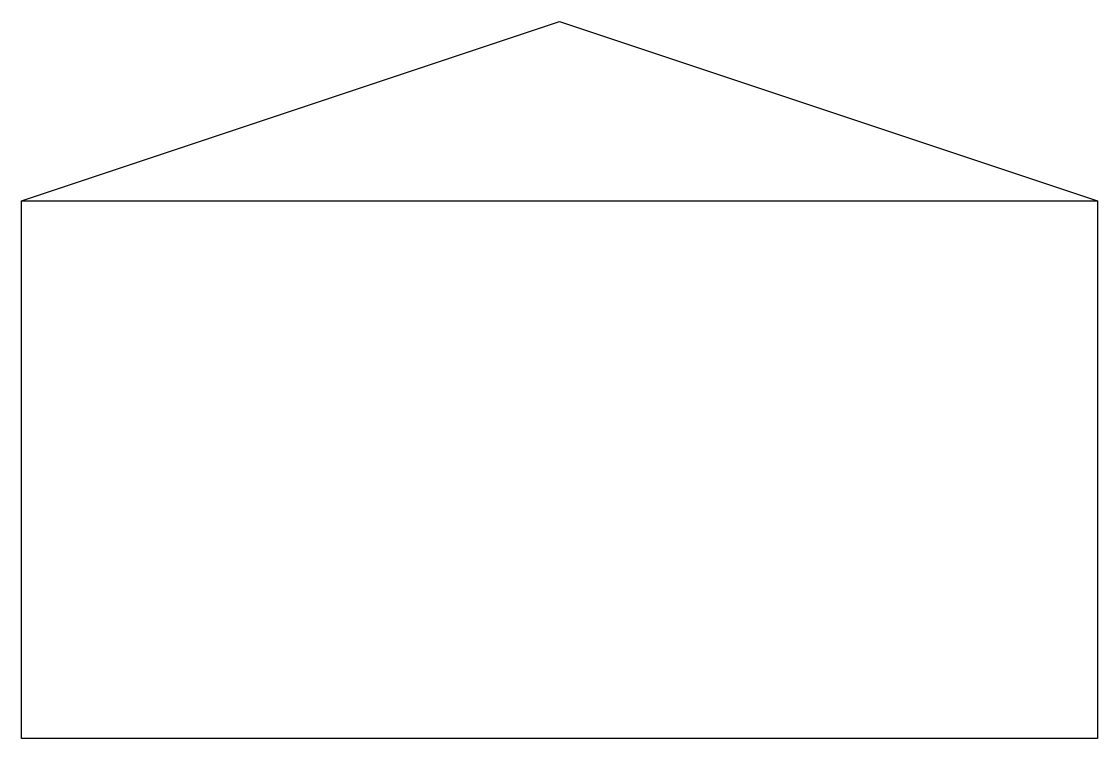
# Model space of a CAD drawing. Extents: x 2.8 to 34.5, y -2.8 to 18.4.
import ezdxf

# ---------------------------------------------------------------- set-up
doc = ezdxf.new("R2010")
doc.units = 0
doc.layers.add('DEFAULT_255_2_778', color=255, linetype='CONTINUOUS')

msp = doc.modelspace()

# ---------------------------------------------------------------- linework, layer by layer
at = {"layer": 'DEFAULT_255_2_778'}
for p, q in [((2.778, 13.097), (18.653, 18.389)), ((18.653, 18.389), (34.528, 13.097)), ((2.778, 13.097), (34.528, 13.097)), ((2.778, -2.778), (2.778, 13.097)), ((34.528, 13.097), (34.528, -2.778)), ((34.528, -2.778), (2.778, -2.778))]:
    msp.add_line(p, q, dxfattribs=at)

doc.saveas('drawing.dxf')
